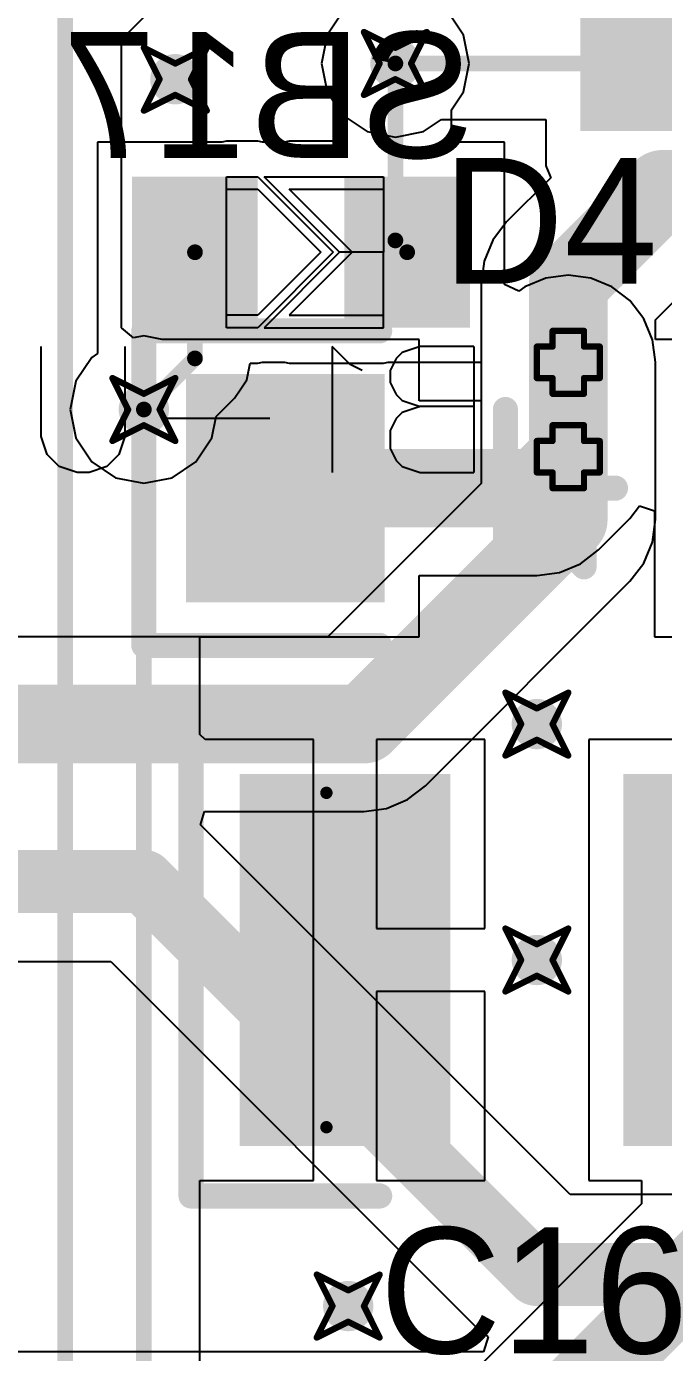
# Model space of a CAD drawing. Header units: millimetres. Extents: x 2.26 to 6.57, y 1.2 to 4.64.
# Drawn here: x 3.1459 to 3.3486, y 2.8034 to 3.2249 of the extents above; entities that cross this region are included whole.
import ezdxf

# ---------------------------------------------------------------- set-up
doc = ezdxf.new("R2010")
doc.units = ezdxf.units.MM
doc.header["$MEASUREMENT"] = 0
for name, color, linetype in [('BottomLayer', 5, 'Continuous'), ('BottomOverlay', 54, 'Continuous'), ('BottomPaste', 16, 'Continuous'), ('BottomSolder', 6, 'Continuous'), ('DrillDrawing', 1, 'Continuous'), ('Mechanical13', 56, 'Continuous'), ('MultiLayer', 9, 'Continuous'), ('TopLayer', 1, 'Continuous'), ('TopOverlay', 2, 'Continuous'), ('TopPaste', 8, 'Continuous'), ('TopSolder', 216, 'Continuous'), ('ViaHoleLayer', 16, 'Continuous')]:
    doc.layers.add(name, color=color, linetype=linetype)

# ---------------------------------------------------------------- blocks, each defined once
blk = doc.blocks.new('JP2_SMD_B_34')
at = {"layer": 'BottomLayer'}
for p, q in [((-0.02625, 0.02), (-0.02625, 0)), ((0.00375, 0.02), (-0.02625, 0.02)), ((-0.01625, 0), (0.00375, 0.02)), ((-0.00625, 0), (0.01375, 0.02)), ((0.01375, 0.02), (0.02375, 0.02)), ((0.02375, 0.02), (0.02375, -0.02)), ((-0.02625, 0), (-0.01625, 0)), ((-0.02625, -0.02), (-0.02625, 0)), ((-0.02625, 0), (-0.01625, 0)), ((-0.01625, 0), (0.00375, -0.02)), ((0.01375, -0.02), (-0.00625, 0)), ((0.00375, -0.02), (-0.02625, -0.02)), ((0.02375, -0.02), (0.01375, -0.02))]:
    blk.add_line(p, q, dxfattribs=at)
for points in [[(-0.01775, 0.02), (-0.04975, 0.02), (-0.01775, -0.02), (-0.04975, -0.02)], [(0.04975, 0.02), (0.01775, 0.02), (0.04975, -0.02), (0.01775, -0.02)]]:
    blk.add_solid(points, dxfattribs=at)
at = {"layer": 'BottomPaste'}
for p, q in [((-0.02625, 0.02), (-0.02625, 0)), ((0.00375, 0.02), (-0.02625, 0.02)), ((-0.01625, 0), (0.00375, 0.02)), ((-0.00625, 0), (0.01375, 0.02)), ((0.01375, 0.02), (0.02375, 0.02)), ((0.02375, 0.02), (0.02375, -0.02)), ((-0.02625, 0), (-0.01625, 0)), ((-0.02625, -0.02), (-0.02625, 0)), ((-0.02625, 0), (-0.01625, 0)), ((-0.01625, 0), (0.00375, -0.02)), ((0.01375, -0.02), (-0.00625, 0)), ((0.00375, -0.02), (-0.02625, -0.02)), ((0.02375, -0.02), (0.01375, -0.02))]:
    blk.add_line(p, q, dxfattribs=at)
for points in [[(-0.01775, 0.02), (-0.04975, 0.02), (-0.01775, -0.02), (-0.04975, -0.02)], [(0.04975, 0.02), (0.01775, 0.02), (0.04975, -0.02), (0.01775, -0.02)]]:
    blk.add_solid(points, dxfattribs=at)
at = {"layer": 'BottomSolder'}
for p, q in [((-0.02625, 0.024), (-0.02625, 0)), ((0.01175, 0.024), (-0.02625, 0.024)), ((-0.01225, 0), (0.01175, 0.024)), ((-0.01025, 0), (0.01375, 0.024)), ((0.01375, 0.024), (0.02375, 0.024)), ((0.02375, 0.024), (0.02375, -0.024)), ((-0.02625, 0), (-0.01225, 0)), ((-0.02625, -0.024), (-0.02625, 0)), ((-0.02625, 0), (-0.01225, 0)), ((-0.01225, 0), (0.01175, -0.024)), ((0.01375, -0.024), (-0.01025, 0)), ((0.01175, -0.024), (-0.02625, -0.024)), ((0.02375, -0.024), (0.01375, -0.024))]:
    blk.add_line(p, q, dxfattribs=at)
for points in [[(-0.01375, 0.024), (-0.05375, 0.024), (-0.01375, -0.024), (-0.05375, -0.024)], [(0.05375, 0.024), (0.01375, 0.024), (0.05375, -0.024), (0.01375, -0.024)]]:
    blk.add_solid(points, dxfattribs=at)
blk = doc.blocks.new('TAN_B_83')
at = {"layer": 'Mechanical13', "const_width": 0.00394}
for points in [[(-0.05315, 0.06693), (0.05315, 0.06693)], [(-0.05315, -0.06693), (0.05315, -0.06693)]]:
    blk.add_lwpolyline(points, dxfattribs=at)
at = {"layer": 'Mechanical13', "const_width": 0.00197}
for points in [[(-0.05413, 0.06693, 1), (-0.05217, 0.06693, 1)], [(0.05217, 0.06693, 1), (0.05413, 0.06693, 1)], [(-0.05413, -0.06693, 1), (-0.05217, -0.06693, 1)], [(0.05217, -0.06693, 1), (0.05413, -0.06693, 1)]]:
    blk.add_lwpolyline(points, format="xyb", close=True, dxfattribs=at)
at = {"layer": 'TopLayer'}
for points in [[(0.05512, 0.09055), (-0.05512, 0.09055), (0.05512, 0.0315), (-0.05512, 0.0315)], [(0.05512, -0.0315), (-0.05512, -0.0315), (0.05512, -0.09055), (-0.05512, -0.09055)]]:
    blk.add_solid(points, dxfattribs=at)
at = {"layer": 'TopOverlay'}
for points, const_width in [([(-0.075, 0.11), (0.075, 0.11)], 0.008), ([(-0.075, 0.11), (-0.075, 0.05)], 0.008), ([(0.075, 0.11), (0.075, 0.05)], 0.008), ([(-0.075, -0.05), (-0.075, -0.11)], 0.008), ([(0.075, -0.05), (0.075, -0.11)], 0.008), ([(-0.04, -0.1), (-0.04, -0.12)], 0.005), ([(-0.075, -0.11), (-0.06, -0.11)], 0.008), ([(-0.05, -0.11), (-0.03, -0.11)], 0.005), ([(-0.02, -0.11), (0.075, -0.11)], 0.008)]:
    blk.add_lwpolyline(points, dxfattribs=dict(at, const_width=const_width))
for points, const_width in [([(-0.077, 0.11, 1), (-0.073, 0.11, 1)], 0.004), ([(-0.077, 0.11, 1), (-0.073, 0.11, 1)], 0.004), ([(0.073, 0.11, 1), (0.077, 0.11, 1)], 0.004), ([(0.073, 0.11, 1), (0.077, 0.11, 1)], 0.004), ([(-0.077, 0.05, 1), (-0.073, 0.05, 1)], 0.004), ([(0.073, 0.05, 1), (0.077, 0.05, 1)], 0.004), ([(-0.077, -0.05, 1), (-0.073, -0.05, 1)], 0.004), ([(0.073, -0.05, 1), (0.077, -0.05, 1)], 0.004), ([(-0.04125, -0.1, 1), (-0.03875, -0.1, 1)], 0.0025), ([(-0.077, -0.11, 1), (-0.073, -0.11, 1)], 0.004), ([(-0.077, -0.11, 1), (-0.073, -0.11, 1)], 0.004), ([(-0.062, -0.11, 1), (-0.058, -0.11, 1)], 0.004), ([(-0.05125, -0.11, 1), (-0.04875, -0.11, 1)], 0.0025), ([(-0.03125, -0.11, 1), (-0.02875, -0.11, 1)], 0.0025), ([(-0.022, -0.11, 1), (-0.018, -0.11, 1)], 0.004), ([(0.073, -0.11, 1), (0.077, -0.11, 1)], 0.004), ([(0.073, -0.11, 1), (0.077, -0.11, 1)], 0.004), ([(-0.04125, -0.12, 1), (-0.03875, -0.12, 1)], 0.0025)]:
    blk.add_lwpolyline(points, format="xyb", close=True, dxfattribs=dict(at, const_width=const_width))
at = {"layer": 'TopPaste'}
for points in [[(0.05512, 0.09055), (-0.05512, 0.09055), (0.05512, 0.0315), (-0.05512, 0.0315)], [(0.05512, -0.0315), (-0.05512, -0.0315), (0.05512, -0.09055), (-0.05512, -0.09055)]]:
    blk.add_solid(points, dxfattribs=at)
at = {"layer": 'TopSolder'}
for points in [[(0.05912, 0.09455), (-0.05912, 0.09455), (0.05912, 0.0275), (-0.05912, 0.0275)], [(0.05912, -0.0275), (-0.05912, -0.0275), (0.05912, -0.09455), (-0.05912, -0.09455)]]:
    blk.add_solid(points, dxfattribs=at)
blk = doc.blocks.new('PB10_117')
at = {"layer": 'TopLayer'}
for points in [[(-0.14717, 0.0675), (-0.14717, 0.1075), (-0.20717, 0.0675), (-0.20717, 0.1075)], [(0.20717, 0.0675), (0.20717, 0.1075), (0.14717, 0.0675), (0.14717, 0.1075)], [(-0.14717, -0.1075), (-0.14717, -0.0675), (-0.20717, -0.1075), (-0.20717, -0.0675)], [(0.20717, -0.1075), (0.20717, -0.0675), (0.14717, -0.1075), (0.14717, -0.0675)]]:
    blk.add_solid(points, dxfattribs=at)
at = {"layer": 'TopOverlay', "const_width": 0.008}
for points in [[(0.125, 0.125), (-0.125, 0.125)], [(-0.125, 0.125), (-0.125, -0.125)], [(0.125, 0.125), (0.125, -0.125)], [(0.125, -0.125), (-0.125, -0.125)]]:
    blk.add_lwpolyline(points, dxfattribs=at)
at = {"layer": 'TopOverlay', "const_width": 0.004}
for points in [[(-0.127, 0.125, 1), (-0.123, 0.125, 1)], [(-0.127, 0.125, 1), (-0.123, 0.125, 1)], [(0.123, 0.125, 1), (0.127, 0.125, 1)], [(0.123, 0.125, 1), (0.127, 0.125, 1)], [(-0.127, -0.125, 1), (-0.123, -0.125, 1)], [(-0.127, -0.125, 1), (-0.123, -0.125, 1)], [(0.123, -0.125, 1), (0.127, -0.125, 1)], [(0.123, -0.125, 1), (0.127, -0.125, 1)]]:
    blk.add_lwpolyline(points, format="xyb", close=True, dxfattribs=at)
at = {"layer": 'TopPaste'}
for points in [[(-0.14717, 0.0675), (-0.14717, 0.1075), (-0.20717, 0.0675), (-0.20717, 0.1075)], [(0.20717, 0.0675), (0.20717, 0.1075), (0.14717, 0.0675), (0.14717, 0.1075)], [(-0.14717, -0.1075), (-0.14717, -0.0675), (-0.20717, -0.1075), (-0.20717, -0.0675)], [(0.20717, -0.1075), (0.20717, -0.0675), (0.14717, -0.1075), (0.14717, -0.0675)]]:
    blk.add_solid(points, dxfattribs=at)
at = {"layer": 'TopSolder'}
for points in [[(-0.14317, 0.0635), (-0.14317, 0.1115), (-0.21117, 0.0635), (-0.21117, 0.1115)], [(0.21117, 0.0635), (0.21117, 0.1115), (0.14317, 0.0635), (0.14317, 0.1115)], [(-0.14317, -0.1115), (-0.14317, -0.0635), (-0.21117, -0.1115), (-0.21117, -0.0635)], [(0.21117, -0.1115), (0.21117, -0.0635), (0.14317, -0.1115), (0.14317, -0.0635)]]:
    blk.add_solid(points, dxfattribs=at)
blk = doc.blocks.new('SMA_175')
at = {"layer": 'TopLayer'}
for points in [[(-0.05244, -0.03228), (-0.05244, 0.03228), (-0.10756, -0.03228), (-0.10756, 0.03228)], [(0.10756, -0.03228), (0.10756, 0.03228), (0.05244, -0.03228), (0.05244, 0.03228)]]:
    blk.add_solid(points, dxfattribs=at)
at = {"layer": 'TopOverlay', "const_width": 0.008}
for points in [[(-0.05, 0.05), (-0.125, 0.05)], [(-0.125, 0.05), (-0.125, -0.05)], [(0.125, 0.05), (0.05, 0.05)], [(0.125, 0.05), (0.125, -0.05)], [(-0.015, 0.025), (-0.015, -0.025)], [(0.01, 0), (-0.015, 0.025)], [(0.01, 0.025), (0.01, -0.025)], [(0.025, 0), (-0.025, 0)], [(0.01, 0), (-0.015, -0.025)], [(-0.05, -0.05), (-0.125, -0.05)], [(0.125, -0.05), (0.05, -0.05)]]:
    blk.add_lwpolyline(points, dxfattribs=at)
at = {"layer": 'TopOverlay', "const_width": 0.004}
for points in [[(-0.127, 0.05, 1), (-0.123, 0.05, 1)], [(-0.127, 0.05, 1), (-0.123, 0.05, 1)], [(-0.052, 0.05, 1), (-0.048, 0.05, 1)], [(0.048, 0.05, 1), (0.052, 0.05, 1)], [(0.123, 0.05, 1), (0.127, 0.05, 1)], [(0.123, 0.05, 1), (0.127, 0.05, 1)], [(-0.017, 0.025, 1), (-0.013, 0.025, 1)], [(-0.017, 0.025, 1), (-0.013, 0.025, 1)], [(0.008, 0.025, 1), (0.012, 0.025, 1)], [(-0.027, 0, 1), (-0.023, 0, 1)], [(0.008, 0, 1), (0.012, 0, 1)], [(0.008, 0, 1), (0.012, 0, 1)], [(0.023, 0, 1), (0.027, 0, 1)], [(-0.017, -0.025, 1), (-0.013, -0.025, 1)], [(-0.017, -0.025, 1), (-0.013, -0.025, 1)], [(0.008, -0.025, 1), (0.012, -0.025, 1)], [(-0.127, -0.05, 1), (-0.123, -0.05, 1)], [(-0.127, -0.05, 1), (-0.123, -0.05, 1)], [(-0.052, -0.05, 1), (-0.048, -0.05, 1)], [(0.048, -0.05, 1), (0.052, -0.05, 1)], [(0.123, -0.05, 1), (0.127, -0.05, 1)], [(0.123, -0.05, 1), (0.127, -0.05, 1)]]:
    blk.add_lwpolyline(points, format="xyb", close=True, dxfattribs=at)
at = {"layer": 'TopPaste'}
for points in [[(-0.05244, -0.03228), (-0.05244, 0.03228), (-0.10756, -0.03228), (-0.10756, 0.03228)], [(0.10756, -0.03228), (0.10756, 0.03228), (0.05244, -0.03228), (0.05244, 0.03228)]]:
    blk.add_solid(points, dxfattribs=at)
at = {"layer": 'TopSolder'}
for points in [[(-0.04844, -0.03628), (-0.04844, 0.03628), (-0.11156, -0.03628), (-0.11156, 0.03628)], [(0.11156, -0.03628), (0.11156, 0.03628), (0.04844, -0.03628), (0.04844, 0.03628)]]:
    blk.add_solid(points, dxfattribs=at)

msp = doc.modelspace()

# ---------------------------------------------------------------- linework, layer by layer
at = {"layer": 'BottomLayer'}
for p, q in [((3.24669, 3.22973), (3.2416, 3.22212)), ((3.28493, 3.22212), (3.27985, 3.22973)), ((3.2416, 3.22212), (3.23982, 3.21315)), ((3.28672, 3.21315), (3.28493, 3.22212)), ((3.23982, 3.21315), (3.2416, 3.20418)), ((3.28493, 3.20418), (3.28672, 3.21315)), ((3.2416, 3.20418), (3.24542, 3.19845)), ((3.28111, 3.19845), (3.28493, 3.20418)), ((3.24542, 3.19845), (3.24542, 3.18844)), ((3.28111, 3.18815), (3.28111, 3.19845)), ((3.20804, 3.18815), (3.16852, 3.18815)), ((3.16852, 3.18815), (3.16852, 3.12096)), ((3.20952, 3.18844), (3.20804, 3.18815)), ((3.21952, 3.18844), (3.20952, 3.18844)), ((3.221, 3.18815), (3.21952, 3.18844)), ((3.22804, 3.18815), (3.221, 3.18815)), ((3.22952, 3.18844), (3.22804, 3.18815)), ((3.24542, 3.18844), (3.22952, 3.18844)), ((3.29802, 3.18815), (3.28111, 3.18815)), ((3.29802, 3.14293), (3.29802, 3.18815)), ((3.31109, 3.14494), (3.3044, 3.14217)), ((3.31827, 3.14589), (3.31109, 3.14494)), ((3.32545, 3.14494), (3.31827, 3.14589)), ((3.33214, 3.14217), (3.32545, 3.14494)), ((3.3025, 3.14072), (3.29802, 3.14293)), ((3.3044, 3.14217), (3.3025, 3.14072)), ((3.33788, 3.13776), (3.33214, 3.14217)), ((3.34229, 3.13202), (3.33788, 3.13776)), ((3.34506, 3.12533), (3.34229, 3.13202)), ((3.346, 3.11815), (3.34506, 3.12533)), ((3.16669, 3.11973), (3.1616, 3.11212)), ((3.16852, 3.12096), (3.16669, 3.11973)), ((3.216, 3.11257), (3.21705, 3.11786)), ((3.21705, 3.11786), (3.21952, 3.11786)), ((3.21952, 3.11786), (3.221, 3.11815)), ((3.221, 3.11815), (3.22804, 3.11815)), ((3.22804, 3.11815), (3.22952, 3.11786)), ((3.22952, 3.11786), (3.25952, 3.11786)), ((3.25952, 3.11786), (3.261, 3.11815)), ((3.261, 3.11815), (3.29053, 3.11815)), ((3.29053, 3.11815), (3.29053, 3.07964)), ((3.346, 3.06815), (3.346, 3.11815)), ((3.1616, 3.11212), (3.15982, 3.10315)), ((3.21407, 3.10968), (3.216, 3.11257)), ((3.20628, 3.10092), (3.21213, 3.10678)), ((3.21213, 3.10678), (3.21407, 3.10968)), ((3.21213, 3.10678), (3.21213, 3.10678)), ((3.15982, 3.10315), (3.1616, 3.09418)), ((3.20493, 3.09418), (3.20628, 3.10092)), ((3.1616, 3.09418), (3.16669, 3.08657)), ((3.19985, 3.08657), (3.20493, 3.09418)), ((3.16669, 3.08657), (3.17429, 3.08148)), ((3.19224, 3.08148), (3.19985, 3.08657)), ((3.17429, 3.08148), (3.18327, 3.0797)), ((3.18327, 3.0797), (3.19224, 3.08148)), ((3.29053, 3.07964), (3.24178, 3.03089)), ((3.34506, 3.06097), (3.346, 3.06815)), ((3.34229, 3.05428), (3.34506, 3.06097)), ((3.33788, 3.04854), (3.34229, 3.05428)), ((3.34229, 3.05428), (3.34229, 3.05428)), ((3.34229, 3.05428), (3.34229, 3.05428)), ((3.27288, 2.98354), (3.33788, 3.04854)), ((3.24178, 3.03089), (2.74805, 3.03089)), ((3.26714, 2.97913), (3.27288, 2.98354)), ((3.27288, 2.98354), (3.27288, 2.98354)), ((3.27288, 2.98354), (3.27288, 2.98354)), ((3.25327, 2.97541), (3.26045, 2.97636)), ((3.26045, 2.97636), (3.26714, 2.97913)), ((3.20129, 2.97117), (3.20258, 2.97541)), ((3.20258, 2.97541), (3.25327, 2.97541)), ((3.31883, 2.85364), (3.20129, 2.97117)), ((2.75441, 2.92766), (3.17271, 2.92766)), ((3.17271, 2.92766), (3.29024, 2.81013)), ((3.42294, 2.85364), (3.31883, 2.85364)), ((3.29024, 2.81013), (3.29024, 2.81013)), ((3.29024, 2.81013), (3.29024, 2.81013)), ((3.29024, 2.81013), (3.29024, 2.81013)), ((3.29024, 2.81013), (3.29024, 2.81013)), ((3.29024, 2.81013), (3.29024, 2.81013)), ((3.29024, 2.81013), (3.29024, 2.81013)), ((3.29024, 2.81013), (3.29024, 2.81013)), ((3.29024, 2.81013), (3.29279, 2.80842)), ((3.29279, 2.80842), (3.29134, 2.80364)), ((3.29134, 2.80364), (3.13327, 2.80364))]:
    msp.add_line(p, q, dxfattribs=at)
for points, const_width in [([(3.25927, 3.21315, 1), (3.26727, 3.21315, 1)], 0.008), ([(3.18927, 3.20815, 1), (3.19727, 3.20815, 1)], 0.008), ([(3.26202, 3.21315, 1), (3.26452, 3.21315, 1)], 0.0025), ([(3.26202, 3.1569, 1), (3.26452, 3.1569, 1)], 0.0025), ([(3.26202, 3.1569, 1), (3.26452, 3.1569, 1)], 0.0025), ([(3.19827, 3.15315, 1), (3.20077, 3.15315, 1)], 0.0025), ([(3.26577, 3.15315, 1), (3.26827, 3.15315, 1)], 0.0025), ([(3.31202, 3.11815, 1), (3.32452, 3.11815, 1)], 0.0125), ([(3.31202, 3.11815, 1), (3.32452, 3.11815, 1)], 0.0125), ([(3.19827, 3.1194, 1), (3.20077, 3.1194, 1)], 0.0025), ([(3.19827, 3.1194, 1), (3.20077, 3.1194, 1)], 0.0025), ([(3.17927, 3.10315, 1), (3.18727, 3.10315, 1)], 0.008), ([(3.18202, 3.10315, 1), (3.18452, 3.10315, 1)], 0.0025), ([(3.31202, 3.08815, 1), (3.32452, 3.08815, 1)], 0.0125), ([(3.31202, 3.06815, 1), (3.32452, 3.06815, 1)], 0.0125), ([(3.31202, 3.06815, 1), (3.32452, 3.06815, 1)], 0.0125), ([(3.24702, 3.00315, 1), (3.25952, 3.00315, 1)], 0.0125), ([(3.24702, 3.00315, 1), (3.25952, 3.00315, 1)], 0.0125), ([(3.30427, 3.00315, 1), (3.31227, 3.00315, 1)], 0.008), ([(3.17827, 2.95315, 1), (3.18827, 2.95315, 1)], 0.01), ([(3.17827, 2.95315, 1), (3.18827, 2.95315, 1)], 0.01), ([(3.30427, 2.92815, 1), (3.31227, 2.92815, 1)], 0.008), ([(3.30327, 2.82815, 1), (3.31327, 2.82815, 1)], 0.01), ([(3.30327, 2.82815, 1), (3.31327, 2.82815, 1)], 0.01), ([(3.24427, 2.81815, 1), (3.25227, 2.81815, 1)], 0.008)]:
    msp.add_lwpolyline(points, format="xyb", close=True, dxfattribs=dict(at, const_width=const_width))
for points, const_width in [([(3.26327, 3.1569), (3.26327, 3.21315)], 0.005), ([(3.26327, 3.1569), (3.26702, 3.15315)], 0.005), ([(3.19952, 3.1194), (3.19952, 3.15315)], 0.005), ([(3.31827, 3.06815), (3.31827, 3.11815)], 0.025), ([(3.18327, 3.10315), (3.19952, 3.1194)], 0.005), ([(3.25327, 3.00315), (3.31827, 3.06815)], 0.025), ([(2.70827, 3.00315), (3.25327, 3.00315)], 0.025), ([(2.65827, 2.95315), (3.18327, 2.95315)], 0.02), ([(3.18327, 2.95315), (3.30827, 2.82815)], 0.02), ([(3.30827, 2.82815), (3.43327, 2.82815)], 0.02)]:
    msp.add_lwpolyline(points, dxfattribs=dict(at, const_width=const_width))
at = {"layer": 'BottomOverlay'}
for p, q in [((3.15058, 3.09458), (3.15058, 3.12314)), ((3.17724, 3.12314), (3.17724, 3.09458)), ((3.24885, 3.11743), (3.24313, 3.12314)), ((3.24313, 3.12314), (3.24313, 3.08315)), ((3.26351, 3.11933), (3.26161, 3.11552)), ((3.26542, 3.12124), (3.26351, 3.11933)), ((3.27113, 3.12314), (3.26542, 3.12124)), ((3.28827, 3.12314), (3.27113, 3.12314)), ((3.28827, 3.12314), (3.28827, 3.08315)), ((3.25266, 3.11552), (3.24885, 3.11743)), ((3.26161, 3.11552), (3.26161, 3.11171)), ((3.26161, 3.11171), (3.26351, 3.10791)), ((3.26351, 3.10791), (3.26542, 3.106)), ((3.26542, 3.106), (3.27113, 3.1041)), ((3.27113, 3.1041), (3.26542, 3.10219)), ((3.28827, 3.1041), (3.27113, 3.1041)), ((3.22333, 3.10029), (3.18905, 3.10029)), ((3.26351, 3.10029), (3.26161, 3.09648)), ((3.26542, 3.10219), (3.26351, 3.10029)), ((3.15249, 3.08886), (3.15058, 3.09458)), ((3.17724, 3.09458), (3.17534, 3.08886)), ((3.26161, 3.09648), (3.26161, 3.09077)), ((3.26161, 3.09077), (3.26351, 3.08696)), ((3.1563, 3.08505), (3.15249, 3.08886)), ((3.17534, 3.08886), (3.17153, 3.08505)), ((3.26351, 3.08696), (3.26542, 3.08505)), ((3.16201, 3.08315), (3.1563, 3.08505)), ((3.16582, 3.08315), (3.16201, 3.08315)), ((3.17153, 3.08505), (3.16582, 3.08315)), ((3.26542, 3.08505), (3.27113, 3.08315)), ((3.27113, 3.08315), (3.28827, 3.08315))]:
    msp.add_line(p, q, dxfattribs=at)
at = {"layer": 'DrillDrawing', "const_width": 0.002}
for points in [[(3.25327, 3.22315), (3.26327, 3.21815)], [(3.25327, 3.22315), (3.25827, 3.21315)], [(3.26327, 3.21815), (3.27327, 3.22315)], [(3.26827, 3.21315), (3.27327, 3.22315)], [(3.18327, 3.21815), (3.19327, 3.21315)], [(3.18327, 3.21815), (3.18827, 3.20815)], [(3.19327, 3.21315), (3.20327, 3.21815)], [(3.19827, 3.20815), (3.20327, 3.21815)], [(3.25327, 3.20315), (3.25827, 3.21315)], [(3.26827, 3.21315), (3.27327, 3.20315)], [(3.18327, 3.19815), (3.18827, 3.20815)], [(3.19827, 3.20815), (3.20327, 3.19815)], [(3.25327, 3.20315), (3.26327, 3.20815)], [(3.26327, 3.20815), (3.27327, 3.20315)], [(3.18327, 3.19815), (3.19327, 3.20315)], [(3.19327, 3.20315), (3.20327, 3.19815)], [(3.31327, 3.12315), (3.31327, 3.12815)], [(3.31327, 3.12815), (3.32327, 3.12815)], [(3.32327, 3.12315), (3.32327, 3.12815)], [(3.30827, 3.11315), (3.30827, 3.12315)], [(3.30827, 3.12315), (3.31327, 3.12315)], [(3.32327, 3.12315), (3.32827, 3.12315)], [(3.32827, 3.11315), (3.32827, 3.12315)], [(3.17327, 3.11315), (3.18327, 3.10815)], [(3.17327, 3.11315), (3.17827, 3.10315)], [(3.18327, 3.10815), (3.19327, 3.11315)], [(3.18827, 3.10315), (3.19327, 3.11315)], [(3.30827, 3.11315), (3.31327, 3.11315)], [(3.31327, 3.10815), (3.31327, 3.11315)], [(3.32327, 3.11315), (3.32827, 3.11315)], [(3.32327, 3.10815), (3.32327, 3.11315)], [(3.31327, 3.10815), (3.32327, 3.10815)], [(3.17327, 3.09315), (3.17827, 3.10315)], [(3.18827, 3.10315), (3.19327, 3.09315)], [(3.17327, 3.09315), (3.18327, 3.09815)], [(3.18327, 3.09815), (3.19327, 3.09315)], [(3.31327, 3.09315), (3.31327, 3.09815)], [(3.31327, 3.09815), (3.32327, 3.09815)], [(3.32327, 3.09315), (3.32327, 3.09815)], [(3.30827, 3.08315), (3.30827, 3.09315)], [(3.30827, 3.09315), (3.31327, 3.09315)], [(3.32327, 3.09315), (3.32827, 3.09315)], [(3.32827, 3.08315), (3.32827, 3.09315)], [(3.30827, 3.08315), (3.31327, 3.08315)], [(3.31327, 3.07815), (3.31327, 3.08315)], [(3.32327, 3.08315), (3.32827, 3.08315)], [(3.32327, 3.07815), (3.32327, 3.08315)], [(3.31327, 3.07815), (3.32327, 3.07815)], [(3.29827, 3.01315), (3.30827, 3.00815)], [(3.29827, 3.01315), (3.30327, 3.00315)], [(3.30827, 3.00815), (3.31827, 3.01315)], [(3.31327, 3.00315), (3.31827, 3.01315)], [(3.29827, 2.99315), (3.30327, 3.00315)], [(3.31327, 3.00315), (3.31827, 2.99315)], [(3.29827, 2.99315), (3.30827, 2.99815)], [(3.30827, 2.99815), (3.31827, 2.99315)], [(3.29827, 2.93815), (3.30827, 2.93315)], [(3.29827, 2.93815), (3.30327, 2.92815)], [(3.30827, 2.93315), (3.31827, 2.93815)], [(3.31327, 2.92815), (3.31827, 2.93815)], [(3.29827, 2.91815), (3.30327, 2.92815)], [(3.31327, 2.92815), (3.31827, 2.91815)], [(3.29827, 2.91815), (3.30827, 2.92315)], [(3.30827, 2.92315), (3.31827, 2.91815)], [(3.23827, 2.82815), (3.24827, 2.82315)], [(3.23827, 2.82815), (3.24327, 2.81815)], [(3.24827, 2.82315), (3.25827, 2.82815)], [(3.25327, 2.81815), (3.25827, 2.82815)], [(3.23827, 2.80815), (3.24327, 2.81815)], [(3.25327, 2.81815), (3.25827, 2.80815)], [(3.23827, 2.80815), (3.24827, 2.81315)], [(3.24827, 2.81315), (3.25827, 2.80815)]]:
    msp.add_lwpolyline(points, dxfattribs=at)
at = {"layer": 'DrillDrawing', "const_width": 0.001}
for points in [[(3.25277, 3.22315, 1), (3.25377, 3.22315, 1)], [(3.25277, 3.22315, 1), (3.25377, 3.22315, 1)], [(3.27277, 3.22315, 1), (3.27377, 3.22315, 1)], [(3.27277, 3.22315, 1), (3.27377, 3.22315, 1)], [(3.18277, 3.21815, 1), (3.18377, 3.21815, 1)], [(3.18277, 3.21815, 1), (3.18377, 3.21815, 1)], [(3.20277, 3.21815, 1), (3.20377, 3.21815, 1)], [(3.20277, 3.21815, 1), (3.20377, 3.21815, 1)], [(3.26277, 3.21815, 1), (3.26377, 3.21815, 1)], [(3.26277, 3.21815, 1), (3.26377, 3.21815, 1)], [(3.19277, 3.21315, 1), (3.19377, 3.21315, 1)], [(3.19277, 3.21315, 1), (3.19377, 3.21315, 1)], [(3.25777, 3.21315, 1), (3.25877, 3.21315, 1)], [(3.25777, 3.21315, 1), (3.25877, 3.21315, 1)], [(3.26777, 3.21315, 1), (3.26877, 3.21315, 1)], [(3.26777, 3.21315, 1), (3.26877, 3.21315, 1)], [(3.18777, 3.20815, 1), (3.18877, 3.20815, 1)], [(3.18777, 3.20815, 1), (3.18877, 3.20815, 1)], [(3.19777, 3.20815, 1), (3.19877, 3.20815, 1)], [(3.19777, 3.20815, 1), (3.19877, 3.20815, 1)], [(3.26277, 3.20815, 1), (3.26377, 3.20815, 1)], [(3.26277, 3.20815, 1), (3.26377, 3.20815, 1)], [(3.19277, 3.20315, 1), (3.19377, 3.20315, 1)], [(3.19277, 3.20315, 1), (3.19377, 3.20315, 1)], [(3.25277, 3.20315, 1), (3.25377, 3.20315, 1)], [(3.25277, 3.20315, 1), (3.25377, 3.20315, 1)], [(3.27277, 3.20315, 1), (3.27377, 3.20315, 1)], [(3.27277, 3.20315, 1), (3.27377, 3.20315, 1)], [(3.18277, 3.19815, 1), (3.18377, 3.19815, 1)], [(3.18277, 3.19815, 1), (3.18377, 3.19815, 1)], [(3.20277, 3.19815, 1), (3.20377, 3.19815, 1)], [(3.20277, 3.19815, 1), (3.20377, 3.19815, 1)], [(3.31277, 3.12815, 1), (3.31377, 3.12815, 1)], [(3.31277, 3.12815, 1), (3.31377, 3.12815, 1)], [(3.32277, 3.12815, 1), (3.32377, 3.12815, 1)], [(3.32277, 3.12815, 1), (3.32377, 3.12815, 1)], [(3.30777, 3.12315, 1), (3.30877, 3.12315, 1)], [(3.30777, 3.12315, 1), (3.30877, 3.12315, 1)], [(3.31277, 3.12315, 1), (3.31377, 3.12315, 1)], [(3.31277, 3.12315, 1), (3.31377, 3.12315, 1)], [(3.32277, 3.12315, 1), (3.32377, 3.12315, 1)], [(3.32277, 3.12315, 1), (3.32377, 3.12315, 1)], [(3.32777, 3.12315, 1), (3.32877, 3.12315, 1)], [(3.32777, 3.12315, 1), (3.32877, 3.12315, 1)], [(3.17277, 3.11315, 1), (3.17377, 3.11315, 1)], [(3.17277, 3.11315, 1), (3.17377, 3.11315, 1)], [(3.19277, 3.11315, 1), (3.19377, 3.11315, 1)], [(3.19277, 3.11315, 1), (3.19377, 3.11315, 1)], [(3.30777, 3.11315, 1), (3.30877, 3.11315, 1)], [(3.30777, 3.11315, 1), (3.30877, 3.11315, 1)], [(3.31277, 3.11315, 1), (3.31377, 3.11315, 1)], [(3.31277, 3.11315, 1), (3.31377, 3.11315, 1)], [(3.32277, 3.11315, 1), (3.32377, 3.11315, 1)], [(3.32277, 3.11315, 1), (3.32377, 3.11315, 1)], [(3.32777, 3.11315, 1), (3.32877, 3.11315, 1)], [(3.32777, 3.11315, 1), (3.32877, 3.11315, 1)], [(3.18277, 3.10815, 1), (3.18377, 3.10815, 1)], [(3.18277, 3.10815, 1), (3.18377, 3.10815, 1)], [(3.31277, 3.10815, 1), (3.31377, 3.10815, 1)], [(3.31277, 3.10815, 1), (3.31377, 3.10815, 1)], [(3.32277, 3.10815, 1), (3.32377, 3.10815, 1)], [(3.32277, 3.10815, 1), (3.32377, 3.10815, 1)], [(3.17777, 3.10315, 1), (3.17877, 3.10315, 1)], [(3.17777, 3.10315, 1), (3.17877, 3.10315, 1)], [(3.18777, 3.10315, 1), (3.18877, 3.10315, 1)], [(3.18777, 3.10315, 1), (3.18877, 3.10315, 1)], [(3.18277, 3.09815, 1), (3.18377, 3.09815, 1)], [(3.18277, 3.09815, 1), (3.18377, 3.09815, 1)], [(3.31277, 3.09815, 1), (3.31377, 3.09815, 1)], [(3.31277, 3.09815, 1), (3.31377, 3.09815, 1)], [(3.32277, 3.09815, 1), (3.32377, 3.09815, 1)], [(3.32277, 3.09815, 1), (3.32377, 3.09815, 1)], [(3.17277, 3.09315, 1), (3.17377, 3.09315, 1)], [(3.17277, 3.09315, 1), (3.17377, 3.09315, 1)], [(3.19277, 3.09315, 1), (3.19377, 3.09315, 1)], [(3.19277, 3.09315, 1), (3.19377, 3.09315, 1)], [(3.30777, 3.09315, 1), (3.30877, 3.09315, 1)], [(3.30777, 3.09315, 1), (3.30877, 3.09315, 1)], [(3.31277, 3.09315, 1), (3.31377, 3.09315, 1)], [(3.31277, 3.09315, 1), (3.31377, 3.09315, 1)], [(3.32277, 3.09315, 1), (3.32377, 3.09315, 1)], [(3.32277, 3.09315, 1), (3.32377, 3.09315, 1)], [(3.32777, 3.09315, 1), (3.32877, 3.09315, 1)], [(3.32777, 3.09315, 1), (3.32877, 3.09315, 1)], [(3.30777, 3.08315, 1), (3.30877, 3.08315, 1)], [(3.30777, 3.08315, 1), (3.30877, 3.08315, 1)], [(3.31277, 3.08315, 1), (3.31377, 3.08315, 1)], [(3.31277, 3.08315, 1), (3.31377, 3.08315, 1)], [(3.32277, 3.08315, 1), (3.32377, 3.08315, 1)], [(3.32277, 3.08315, 1), (3.32377, 3.08315, 1)], [(3.32777, 3.08315, 1), (3.32877, 3.08315, 1)], [(3.32777, 3.08315, 1), (3.32877, 3.08315, 1)], [(3.31277, 3.07815, 1), (3.31377, 3.07815, 1)], [(3.31277, 3.07815, 1), (3.31377, 3.07815, 1)], [(3.32277, 3.07815, 1), (3.32377, 3.07815, 1)], [(3.32277, 3.07815, 1), (3.32377, 3.07815, 1)], [(3.29777, 3.01315, 1), (3.29877, 3.01315, 1)], [(3.29777, 3.01315, 1), (3.29877, 3.01315, 1)], [(3.31777, 3.01315, 1), (3.31877, 3.01315, 1)], [(3.31777, 3.01315, 1), (3.31877, 3.01315, 1)], [(3.30777, 3.00815, 1), (3.30877, 3.00815, 1)], [(3.30777, 3.00815, 1), (3.30877, 3.00815, 1)], [(3.30277, 3.00315, 1), (3.30377, 3.00315, 1)], [(3.30277, 3.00315, 1), (3.30377, 3.00315, 1)], [(3.31277, 3.00315, 1), (3.31377, 3.00315, 1)], [(3.31277, 3.00315, 1), (3.31377, 3.00315, 1)], [(3.30777, 2.99815, 1), (3.30877, 2.99815, 1)], [(3.30777, 2.99815, 1), (3.30877, 2.99815, 1)], [(3.29777, 2.99315, 1), (3.29877, 2.99315, 1)], [(3.29777, 2.99315, 1), (3.29877, 2.99315, 1)], [(3.31777, 2.99315, 1), (3.31877, 2.99315, 1)], [(3.31777, 2.99315, 1), (3.31877, 2.99315, 1)], [(3.29777, 2.93815, 1), (3.29877, 2.93815, 1)], [(3.29777, 2.93815, 1), (3.29877, 2.93815, 1)], [(3.31777, 2.93815, 1), (3.31877, 2.93815, 1)], [(3.31777, 2.93815, 1), (3.31877, 2.93815, 1)], [(3.30777, 2.93315, 1), (3.30877, 2.93315, 1)], [(3.30777, 2.93315, 1), (3.30877, 2.93315, 1)], [(3.30277, 2.92815, 1), (3.30377, 2.92815, 1)], [(3.30277, 2.92815, 1), (3.30377, 2.92815, 1)], [(3.31277, 2.92815, 1), (3.31377, 2.92815, 1)], [(3.31277, 2.92815, 1), (3.31377, 2.92815, 1)], [(3.30777, 2.92315, 1), (3.30877, 2.92315, 1)], [(3.30777, 2.92315, 1), (3.30877, 2.92315, 1)], [(3.29777, 2.91815, 1), (3.29877, 2.91815, 1)], [(3.29777, 2.91815, 1), (3.29877, 2.91815, 1)], [(3.31777, 2.91815, 1), (3.31877, 2.91815, 1)], [(3.31777, 2.91815, 1), (3.31877, 2.91815, 1)], [(3.23777, 2.82815, 1), (3.23877, 2.82815, 1)], [(3.23777, 2.82815, 1), (3.23877, 2.82815, 1)], [(3.25777, 2.82815, 1), (3.25877, 2.82815, 1)], [(3.25777, 2.82815, 1), (3.25877, 2.82815, 1)], [(3.24777, 2.82315, 1), (3.24877, 2.82315, 1)], [(3.24777, 2.82315, 1), (3.24877, 2.82315, 1)], [(3.24277, 2.81815, 1), (3.24377, 2.81815, 1)], [(3.24277, 2.81815, 1), (3.24377, 2.81815, 1)], [(3.25277, 2.81815, 1), (3.25377, 2.81815, 1)], [(3.25277, 2.81815, 1), (3.25377, 2.81815, 1)], [(3.24777, 2.81315, 1), (3.24877, 2.81315, 1)], [(3.24777, 2.81315, 1), (3.24877, 2.81315, 1)], [(3.23777, 2.80815, 1), (3.23877, 2.80815, 1)], [(3.23777, 2.80815, 1), (3.23877, 2.80815, 1)], [(3.25777, 2.80815, 1), (3.25877, 2.80815, 1)], [(3.25777, 2.80815, 1), (3.25877, 2.80815, 1)]]:
    msp.add_lwpolyline(points, format="xyb", close=True, dxfattribs=at)
at = {"layer": 'MultiLayer'}
for points, const_width in [([(3.25927, 3.21315, 1), (3.26727, 3.21315, 1)], 0.008), ([(3.18927, 3.20815, 1), (3.19727, 3.20815, 1)], 0.008), ([(3.31202, 3.11815, 1), (3.32452, 3.11815, 1)], 0.0125), ([(3.17927, 3.10315, 1), (3.18727, 3.10315, 1)], 0.008), ([(3.31202, 3.08815, 1), (3.32452, 3.08815, 1)], 0.0125), ([(3.30427, 3.00315, 1), (3.31227, 3.00315, 1)], 0.008), ([(3.30427, 2.92815, 1), (3.31227, 2.92815, 1)], 0.008), ([(3.24427, 2.81815, 1), (3.25227, 2.81815, 1)], 0.008)]:
    msp.add_lwpolyline(points, format="xyb", close=True, dxfattribs=dict(at, const_width=const_width))
at = {"layer": 'TopLayer'}
for p, q in [((3.17611, 3.22076), (3.23549, 3.28014)), ((3.24669, 3.22973), (3.2416, 3.22212)), ((3.17611, 3.12912), (3.17611, 3.22076)), ((3.2416, 3.22212), (3.23982, 3.21315)), ((3.23982, 3.21315), (3.2416, 3.20418)), ((3.2416, 3.20418), (3.24669, 3.19657)), ((3.24669, 3.19657), (3.25429, 3.19148)), ((3.27224, 3.19148), (3.27796, 3.19531)), ((3.27796, 3.19531), (3.3111, 3.19531)), ((3.3111, 3.19531), (3.3111, 3.18065)), ((3.25429, 3.19148), (3.26327, 3.1897)), ((3.26327, 3.1897), (3.27224, 3.19148)), ((3.3111, 3.18065), (3.3111, 3.18065)), ((3.3111, 3.18065), (3.3111, 3.18065)), ((3.3111, 3.18065), (3.3127, 3.1768)), ((3.3127, 3.1768), (3.29865, 3.16276)), ((3.29865, 3.16276), (3.29425, 3.15702)), ((3.29425, 3.15702), (3.29148, 3.15033)), ((3.29148, 3.15033), (3.29053, 3.14315)), ((3.346, 3.13166), (3.35976, 3.14541)), ((3.29053, 3.14315), (3.29053, 3.11815)), ((3.17998, 3.12595), (3.17611, 3.12912)), ((3.346, 3.12543), (3.346, 3.13166)), ((3.18327, 3.1266), (3.17998, 3.12595)), ((3.18914, 3.12543), (3.18327, 3.1266)), ((3.27083, 3.12543), (3.18914, 3.12543)), ((3.27083, 3.10589), (3.27083, 3.12543)), ((3.43083, 3.12543), (3.346, 3.12543)), ((3.29053, 3.11815), (3.29053, 3.10589)), ((3.29053, 3.10589), (3.27083, 3.10589)), ((3.33788, 3.06854), (3.34097, 3.07257)), ((3.34097, 3.07257), (3.34571, 3.07096)), ((3.34571, 3.07096), (3.34571, 3.03087)), ((3.32788, 3.05854), (3.33788, 3.06854)), ((3.32214, 3.05413), (3.32788, 3.05854)), ((3.32788, 3.05854), (3.32788, 3.05854)), ((3.32788, 3.05854), (3.32788, 3.05854)), ((3.31545, 3.05136), (3.32214, 3.05413)), ((3.27083, 3.03087), (3.27083, 3.05041)), ((3.27083, 3.05041), (3.30827, 3.05041)), ((3.30827, 3.05041), (3.31545, 3.05136)), ((3.20111, 2.99987), (3.20111, 3.03087)), ((3.20111, 3.03087), (3.27083, 3.03087)), ((3.34571, 3.03087), (3.36423, 3.03087)), ((3.20272, 2.99827), (3.20111, 2.99987)), ((3.20465, 2.99827), (3.20272, 2.99827)), ((3.23724, 2.99827), (3.20465, 2.99827)), ((3.20465, 2.99827), (3.20465, 2.99827)), ((3.20465, 2.99827), (3.20465, 2.99827)), ((3.23724, 2.92814), (3.23724, 2.99827)), ((3.29177, 2.99827), (3.25724, 2.99827)), ((3.25724, 2.99827), (3.25724, 2.93815)), ((3.29177, 2.93815), (3.29177, 2.99827)), ((3.38557, 2.99827), (3.32476, 2.99827)), ((3.32476, 2.99827), (3.32476, 2.85803)), ((3.25724, 2.93815), (3.29177, 2.93815)), ((3.23724, 2.85803), (3.23724, 2.92814)), ((3.29177, 2.91815), (3.25724, 2.91815)), ((3.25724, 2.91815), (3.25724, 2.85803)), ((3.29177, 2.85803), (3.29177, 2.91815)), ((3.20111, 2.70815), (3.20111, 2.85803)), ((3.20111, 2.85803), (3.20111, 2.85803)), ((3.20111, 2.85803), (3.20272, 2.85803)), ((3.20272, 2.85803), (3.20465, 2.85803)), ((3.20465, 2.85803), (3.20465, 2.85803)), ((3.20465, 2.85803), (3.20465, 2.85803)), ((3.20465, 2.85803), (3.23724, 2.85803)), ((3.25724, 2.85803), (3.29177, 2.85803)), ((3.32476, 2.85803), (3.34155, 2.85803)), ((3.34155, 2.85803), (3.34155, 2.85066)), ((3.34155, 2.85066), (3.22365, 2.73276))]:
    msp.add_line(p, q, dxfattribs=at)
for points, const_width in [([(3.15827, 2.70315), (3.15827, 3.22815)], 0.005), ([(3.26327, 3.21315), (3.3536, 3.21315)], 0.005), ([(3.31827, 3.14315), (3.34827, 3.17315)], 0.025), ([(3.34827, 3.17315), (3.76827, 3.17315)], 0.025), ([(3.31827, 3.11815), (3.31827, 3.14315)], 0.025), ([(3.31827, 3.08815), (3.31827, 3.11815)], 0.025), ([(3.18327, 2.70815), (3.18327, 3.10315)], 0.005), ([(3.30827, 3.07815), (3.31827, 3.08815)], 0.025), ([(3.22827, 3.07815), (3.30827, 3.07815)], 0.025), ([(3.24327, 2.71315), (3.36929, 2.83917)], 0.025)]:
    msp.add_lwpolyline(points, dxfattribs=dict(at, const_width=const_width))
for points, const_width in [([(3.25927, 3.21315, 1), (3.26727, 3.21315, 1)], 0.008), ([(3.18927, 3.20815, 1), (3.19727, 3.20815, 1)], 0.008), ([(3.26202, 3.21315, 1), (3.26452, 3.21315, 1)], 0.0025), ([(3.34202, 3.17315, 1), (3.35452, 3.17315, 1)], 0.0125), ([(3.34202, 3.17315, 1), (3.35452, 3.17315, 1)], 0.0125), ([(3.31202, 3.14315, 1), (3.32452, 3.14315, 1)], 0.0125), ([(3.31202, 3.14315, 1), (3.32452, 3.14315, 1)], 0.0125), ([(3.31202, 3.11815, 1), (3.32452, 3.11815, 1)], 0.0125), ([(3.31202, 3.11815, 1), (3.32452, 3.11815, 1)], 0.0125), ([(3.31202, 3.11815, 1), (3.32452, 3.11815, 1)], 0.0125), ([(3.17927, 3.10315, 1), (3.18727, 3.10315, 1)], 0.008), ([(3.18202, 3.10315, 1), (3.18452, 3.10315, 1)], 0.0025), ([(3.31202, 3.08815, 1), (3.32452, 3.08815, 1)], 0.0125), ([(3.31202, 3.08815, 1), (3.32452, 3.08815, 1)], 0.0125), ([(3.31202, 3.08815, 1), (3.32452, 3.08815, 1)], 0.0125), ([(3.22202, 3.07815, 1), (3.23452, 3.07815, 1)], 0.0125), ([(3.30202, 3.07815, 1), (3.31452, 3.07815, 1)], 0.0125), ([(3.30202, 3.07815, 1), (3.31452, 3.07815, 1)], 0.0125), ([(3.30427, 3.00315, 1), (3.31227, 3.00315, 1)], 0.008), ([(3.30427, 2.92815, 1), (3.31227, 2.92815, 1)], 0.008), ([(3.24427, 2.81815, 1), (3.25227, 2.81815, 1)], 0.008)]:
    msp.add_lwpolyline(points, format="xyb", close=True, dxfattribs=dict(at, const_width=const_width))
at = {"layer": 'ViaHoleLayer'}
for points, const_width in [([(3.26127, 3.21315, 1), (3.26527, 3.21315, 1)], 0.004), ([(3.19127, 3.20815, 1), (3.19527, 3.20815, 1)], 0.004), ([(3.31502, 3.11815, 1), (3.32152, 3.11815, 1)], 0.0065), ([(3.18127, 3.10315, 1), (3.18527, 3.10315, 1)], 0.004), ([(3.31502, 3.08815, 1), (3.32152, 3.08815, 1)], 0.0065), ([(3.30627, 3.00315, 1), (3.31027, 3.00315, 1)], 0.004), ([(3.30627, 2.92815, 1), (3.31027, 2.92815, 1)], 0.004), ([(3.24627, 2.81815, 1), (3.25027, 2.81815, 1)], 0.004)]:
    msp.add_lwpolyline(points, format="xyb", close=True, dxfattribs=dict(at, const_width=const_width))

# ---------------------------------------------------------------- block references
for name, p, rotation in [('PB10_117', (3.53327, 3.30315), 180), ('JP2_SMD_B_34', (3.23327, 3.15315), 180), ('SMA_175', (3.30827, 3.07815), 180), ('TAN_B_83', (3.30827, 2.92815), 90)]:
    msp.add_blockref(name, p, dxfattribs=dict(rotation=rotation))

# ---------------------------------------------------------------- texts
at = {"layer": 'BottomOverlay', "text_generation_flag": 2}
msp.add_text('SB17', height=0.04, dxfattribs=at).set_placement((3.28827, 3.18315))
at = {"layer": 'TopOverlay'}
for s, p in [('D4', (3.27827, 3.14315)), ('C16', (3.25827, 2.80315))]:
    msp.add_text(s, height=0.04, dxfattribs=at).set_placement(p)

doc.saveas('drawing.dxf')
